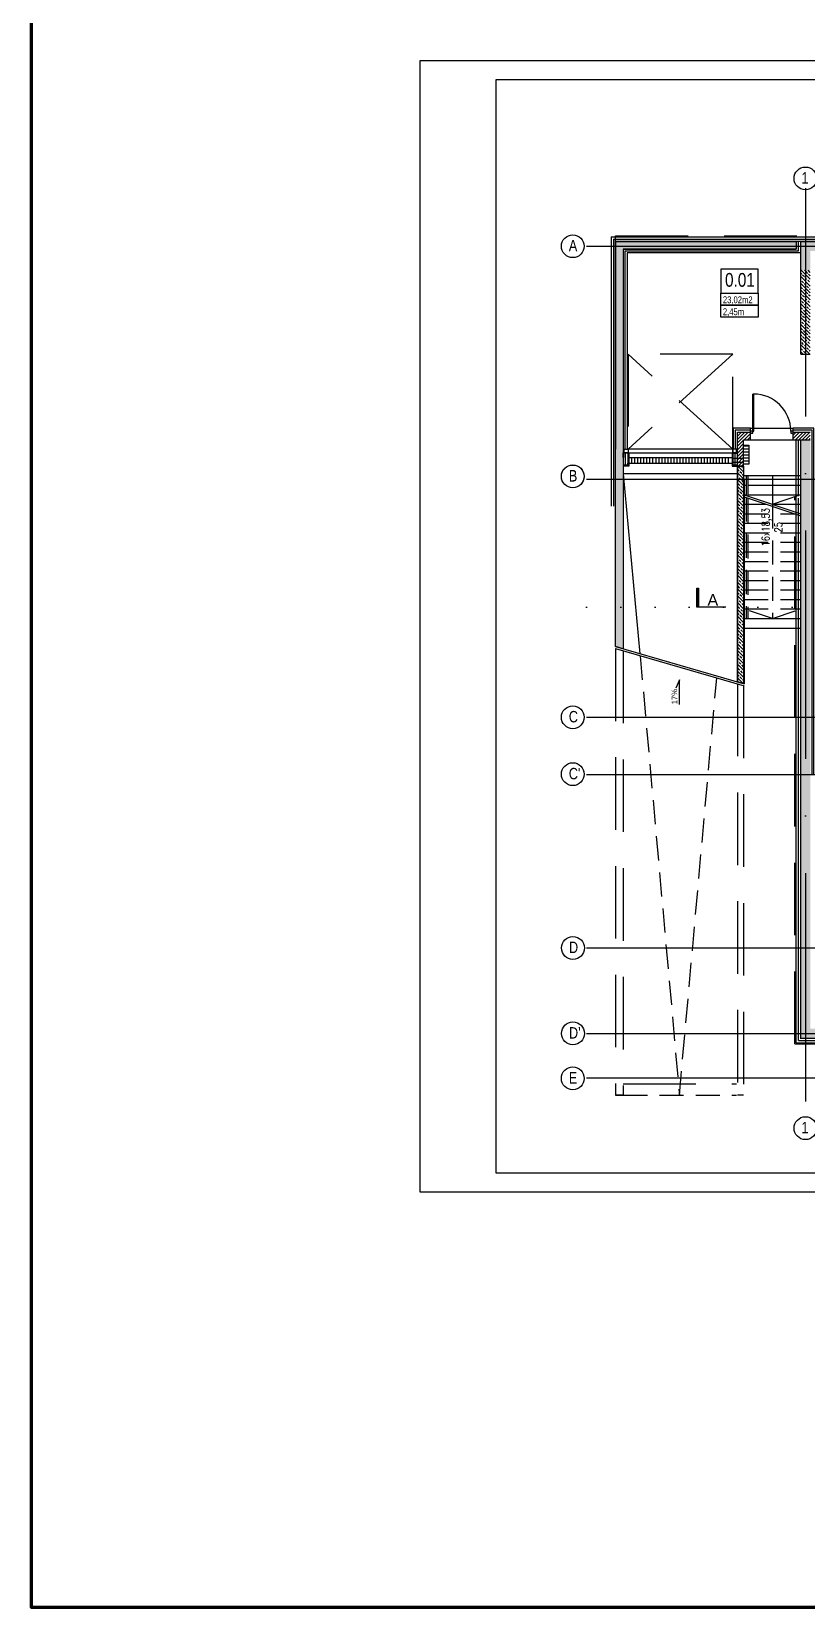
# Model space of a CAD drawing. Header units: millimetres. Extents: x -135140 to 267856, y -70704 to 149933.
# Drawn here: x 146146 to 166503, y -70238 to -28859 of the extents above; entities that cross this region are included whole.
import ezdxf

# ---------------------------------------------------------------- set-up
doc = ezdxf.new("R2010")
doc.units = ezdxf.units.MM
doc.header["$LTSCALE"] = 99.9
for name, pattern in [('ACAD_ISO03W100', [30, 12, -18]), ('ACAD_ISO07W100', [3, 0, -3]), ('ACAD_ISO10W100', [18, 12, -3, 0, -3]), ('HIDDEN', [9.525, 6.35, -3.175])]:
    doc.linetypes.add(name, pattern=pattern)
for name, color, linetype in [('+48_HACZE', 253, 'Continuous'), ('+48_IZOLACJE', 250, 'Continuous'), ('+48_OPISY', 251, 'Continuous'), ('+48_OPISY_POM', 250, 'Continuous'), ('+48_OSIE', 8, 'Continuous'), ('+48_SCHODY', 250, 'Continuous'), ('+48_SCIANY', 250, 'Continuous'), ('+48_STOLARKA_DRZWI', 250, 'Continuous'), ('+48_STOLARKA_OKNA', 250, 'Continuous'), ('+48_WEŁNA', 252, 'Continuous'), ('+48_WIDOK', 250, 'Continuous'), ('CP_LINENORM', 253, 'Continuous'), ('SCHODY_', 250, 'Continuous')]:
    doc.layers.add(name, color=color, linetype=linetype)
doc.styles.get("Standard").update_dxf_attribs({"font": 'ARIAL.TTF'})
doc.styles.add('WRP_ARIAL', font='ARIAL.TTF', dxfattribs={"width": 0.8})
doc.styles.add('wymiary', font='romans.shx', dxfattribs={"width": 0.8})
doc.linetypes.add('ZIGZAG', pattern='A,0.00254,-5.08,[131,ltypeshp.shx,S=5.08,R=0,X=-5.08,Y=0],-10.16,[131,ltypeshp.shx,S=5.08,R=180,X=5.08,Y=0],-5.08', length=20.32254)
pattern_1 = [(135, (-521979.69, -79392.44), (-89.802561, -89.802561), []), (135, (-521979.69, -79302.64), (-89.802561, -89.802561), [63.5, -31.75])]
pattern_2 = [(135, (-521979.69, -79392.44), (-89.802561, -89.802561), []), (135, (-521979.69, -79302.64), (-89.802561, -89.802561), [63.5, -31.75])]

# ---------------------------------------------------------------- blocks, each defined once
blk = doc.blocks.new('OZN_OSI')
at = {"layer": '+48_OSIE', "linetype": 'Continuous', "ltscale": 5}
blk.add_circle((0, -30), 30, dxfattribs=at)
at = {"layer": '+48_OSIE', "linetype": 'Continuous', "ltscale": 5, "style": 'WRP_ARIAL', "width": 0.8}
blk.add_attdef('NR', (-23.3, -43.5), '', height=30, dxfattribs=at)
blk = doc.blocks.new('OPISY_POM_METKA')
at = {"layer": '+48_OPISY_POM', "ltscale": 5}
for points in [[(0, -70), (109.7, -70), (109.7, 0), (0, 0)], [(109.7, -105), (0, -105), (0, -70), (109.7, -70)]]:
    blk.add_lwpolyline(points, close=True, dxfattribs=at)
at = {"layer": '+48_OPISY_POM'}
blk.add_lwpolyline([(109.7, -140), (0, -140), (0, -105), (109.7, -105)], close=True, dxfattribs=at)
at = {"layer": '+48_OPISY_POM', "ltscale": 5, "style": 'WRP_ARIAL', "width": 0.8}
for tag, p, height in [('NRPOM', (25.8, -50.8), 40), ('POW', (6.4, -99), 20)]:
    blk.add_attdef(tag, p, '', height=height, dxfattribs=at)
at = {"layer": '+48_OPISY_POM', "style": 'WRP_ARIAL', "width": 0.8}
blk.add_attdef('H', (6.4, -134), '', height=20, dxfattribs=at)
blk = doc.blocks.new('drzwi')
at = {"layer": '+48_STOLARKA_DRZWI'}
for p, q in [((-2, 0), (-2, -70)), ((0, 0), (-2, 0)), ((0, 0), (0, -70)), ((-2, -70), (0, -70))]:
    blk.add_line(p, q, dxfattribs=at)
blk.add_arc((-2, 0), 70, 180, 270, dxfattribs=at)

msp = doc.modelspace()

# ---------------------------------------------------------------- hatches: boundary and pattern name
at = {"layer": '+48_HACZE'}
h = msp.add_hatch(dxfattribs=at)
h.set_pattern_fill('ANSI33', color=256, scale=20, angle=90, style=0)
h.set_pattern_definition(pattern_2)
h.paths.add_polyline_path([(161490, -45007), (161665, -45057), (161665, -34571), (166230, -34571), (166230, -34371), (161490, -34371)])
h = msp.add_hatch(dxfattribs=at)
h.set_pattern_fill('ANSI33', color=256, scale=20, angle=90, style=0)
h.set_pattern_definition(pattern_1)
h.paths.add_polyline_path([(184875, -34371), (182307, -34371), (182307, -34430), (182307, -34496), (184875, -34496)])
h.paths.add_polyline_path([(184875, -34496), (182307, -34496), (182307, -34621), (184875, -34621)])
h.paths.add_polyline_path([(182307, -34496), (180275, -34496), (180275, -34621), (182307, -34621)])
h.paths.add_polyline_path([(182307, -34371), (180275, -34371), (180275, -34496), (182307, -34496), (182307, -34430)])
h.paths.add_polyline_path([(180275, -34371), (175075, -34371), (175075, -34496), (180275, -34496)])
h.paths.add_polyline_path([(180275, -34496), (175075, -34496), (175075, -34621), (180275, -34621)])
h.paths.add_polyline_path([(175075, -34496), (170875, -34496), (170875, -34621), (172415, -34621), (172415, -34621), (173333, -34621), (173333, -34621), (173333, -34621), (175075, -34621)])
h.paths.add_polyline_path([(175075, -34371), (170875, -34371), (170875, -34496), (175075, -34496)])
h.paths.add_polyline_path([(170875, -34496), (167065, -34496), (167065, -34621), (170875, -34621)])
h.paths.add_polyline_path([(170875, -34371), (167065, -34371), (167065, -34496), (170875, -34496)])
h.paths.add_polyline_path([(167065, -34496), (166475, -34496), (166475, -35126), (166600, -35126), (166600, -34621), (167065, -34621)])
h.paths.add_polyline_path([(167065, -34371), (166475, -34371), (166475, -34496), (167065, -34496)])
h.paths.add_polyline_path([(166475, -34371), (166350, -34371), (166350, -34496), (166475, -34496)])
h.paths.add_polyline_path([(166475, -34496), (166350, -34496), (166350, -35126), (166475, -35126)])
h = msp.add_hatch(dxfattribs=at)
h.set_pattern_fill('ANSI33', color=256, scale=20, angle=90, style=0)
h.set_pattern_definition(pattern_2)
h.paths.add_polyline_path([(166475, -35126), (166350, -35126), (166350, -36977), (166475, -36977)])
h.paths.add_polyline_path([(166600, -35126), (166475, -35126), (166475, -36977), (166600, -36977)])
h.paths.add_polyline_path([(166600, -36977), (166475, -36977), (166475, -37331), (166600, -37331)])
h.paths.add_polyline_path([(166475, -36977), (166350, -36977), (166350, -37331), (166475, -37331)])
h = msp.add_hatch(dxfattribs=at)
h.set_pattern_fill('ANSI31', color=256, scale=20, angle=180, style=0)
h.set_pattern_definition([(225, (-521979.69, -79392.44), (44.9012806, -44.9012806), [])])
h.paths.add_polyline_path([(164850, -39576), (165030, -39576), (165030, -39376), (164690, -39376), (164690, -40271), (164850, -40271)])
h = msp.add_hatch(dxfattribs=at)
h.set_pattern_fill('ANSI31', color=256, scale=20, angle=180, style=0)
h.set_pattern_definition([(225, (-521979.69, -79392.44), (44.9012806, -44.9012806), [])])
h.paths.add_polyline_path([(166150, -39376), (166150, -39576), (166475, -39576), (166475, -39376)])
h.paths.add_polyline_path([(166475, -39576), (166600, -39576), (166600, -39376), (166475, -39376)])
h = msp.add_hatch(dxfattribs=at)
h.set_pattern_fill('ANSI33', color=256, scale=20, angle=90, style=0)
h.set_pattern_definition(pattern_1)
h.paths.add_polyline_path([(182681, -56378), (182681, -56336), (180275, -56336), (180275, -56461), (182681, -56461)])
h.paths.add_polyline_path([(182681, -56211), (180425, -56211), (180425, -55838), (180275, -55838), (180275, -56336), (182681, -56336)])
h.paths.add_polyline_path([(180275, -56336), (180175, -56336), (180175, -56461), (180275, -56461)])
h.paths.add_polyline_path([(180275, -55838), (180175, -55838), (180175, -56336), (180275, -56336)])
h.paths.add_polyline_path([(180275, -55166), (180125, -55166), (180125, -55291), (180175, -55291), (180175, -55838), (180275, -55838)])
h.paths.add_polyline_path([(180425, -55166), (180275, -55166), (180275, -55838), (180425, -55838)])
h.paths.add_polyline_path([(180425, -55041), (180275, -55041), (180275, -55166), (180425, -55166)])
h.paths.add_polyline_path([(180275, -55041), (180125, -55041), (180125, -55166), (180275, -55166)])
h.paths.add_polyline_path([(180125, -55041), (175225, -55041), (175225, -55166), (180125, -55166)])
h.paths.add_polyline_path([(180125, -55166), (175225, -55166), (175225, -55291), (180125, -55291)])
h.paths.add_polyline_path([(175225, -55041), (175075, -55041), (175075, -55166), (175225, -55166)])
h.paths.add_polyline_path([(175225, -55166), (175075, -55166), (175075, -55291), (175225, -55291)])
h.paths.add_polyline_path([(175075, -55166), (174925, -55166), (174925, -55291), (175075, -55291)])
h.paths.add_polyline_path([(175075, -55041), (174925, -55041), (174925, -55166), (175075, -55166)])
h.paths.add_polyline_path([(174925, -55041), (172352, -55041), (172352, -55166), (174925, -55166)])
h.paths.add_polyline_path([(174925, -55166), (172352, -55166), (172352, -55291), (174925, -55291)])
h.paths.add_polyline_path([(172352, -55166), (170875, -55166), (170875, -55291), (172352, -55291), (172352, -55277)])
h.paths.add_polyline_path([(172352, -55041), (170875, -55041), (170875, -55166), (172352, -55166)])
h.paths.add_polyline_path([(170875, -55041), (167065, -55041), (167065, -55166), (170875, -55166)])
h.paths.add_polyline_path([(170875, -55166), (167065, -55166), (167065, -55291), (170875, -55291)])
h.paths.add_polyline_path([(167065, -55166), (166475, -55166), (166475, -55291), (167065, -55291)])
h.paths.add_polyline_path([(167065, -55041), (166600, -55041), (166600, -52916), (166475, -52916), (166475, -55166), (167065, -55166)])
h.paths.add_polyline_path([(166475, -55166), (166350, -55166), (166350, -55291), (166475, -55291)])
h.paths.add_polyline_path([(166475, -52916), (166350, -52916), (166350, -55166), (166475, -55166)])
h.paths.add_polyline_path([(166475, -52200), (166355, -52200), (166350, -52200), (166350, -52916), (166475, -52916)])
h.paths.add_polyline_path([(166600, -52200), (166475, -52200), (166475, -52916), (166600, -52916)])
h.paths.add_polyline_path([(166600, -49899), (166475, -49899), (166475, -52200), (166600, -52200)])
h.paths.add_polyline_path([(166475, -49899), (166350, -49899), (166350, -52200), (166468, -52200), (166475, -52200)])
h.paths.add_polyline_path([(166475, -48366), (166350, -48366), (166350, -49899), (166475, -49899)])
h.paths.add_polyline_path([(166600, -48446), (166600, -48366), (166475, -48366), (166475, -49899), (166600, -49899)])
h.paths.add_polyline_path([(166600, -46991), (166600, -46866), (166475, -46866), (166475, -48366), (166600, -48366)])
h.paths.add_polyline_path([(166475, -46866), (166350, -46866), (166350, -48366), (166475, -48366)])
h.paths.add_polyline_path([(166475, -43971), (166350, -43971), (166350, -46866), (166475, -46866)])
h.paths.add_polyline_path([(166600, -43971), (166475, -43971), (166475, -46866), (166600, -46866)])
h.paths.add_polyline_path([(166475, -40616), (166350, -40616), (166350, -43971), (166475, -43971)])
h.paths.add_polyline_path([(166600, -40616), (166475, -40616), (166475, -43971), (166600, -43971)])
h.paths.add_polyline_path([(166475, -39591), (166350, -39591), (166350, -40616), (166475, -40616)])
h.paths.add_polyline_path([(166600, -39591), (166475, -39591), (166475, -40616), (166600, -40616)])
h = msp.add_hatch(dxfattribs=at)
h.set_pattern_fill('ANSI33', color=256, scale=20, angle=90, style=0)
h.set_pattern_definition([(135, (-521964.69, -79392.44), (-89.802561, -89.802561), []), (135, (-521964.69, -79302.64), (-89.802561, -89.802561), [63.5, -31.75])])
h.paths.add_polyline_path([(164850, -45981), (164690, -45935), (164690, -40271), (164850, -40271)])
at = {"layer": '+48_OPISY', "ltscale": 5}
msp.add_hatch(color=256, dxfattribs=at).paths.add_polyline_path([(163623, -43971), (163623, -43471), (163663, -43471), (163663, -43971)])
at = {"layer": '+48_WIDOK'}
h = msp.add_hatch(dxfattribs=at)
h.set_pattern_fill('ANSI31', color=256, scale=25, angle=135, style=0)
h.set_pattern_definition([(180, (-521994.69, -79342.44), (-1e-14, -79.375), [])])
h.paths.add_polyline_path([(164850, -40221), (164990, -40221), (164990, -39721), (164850, -39721)])
h = msp.add_hatch(dxfattribs=at)
h.set_pattern_fill('ANSI31', color=256, scale=25, angle=45, style=0)
h.set_pattern_definition([(90, (-521979.69, -79317.44), (-79.375, 1e-14), [])])
h.paths.add_polyline_path([(161832, -40046), (164518, -40046), (164518, -40196), (161832, -40196)])

# ---------------------------------------------------------------- linework, layer by layer
at = {"layer": '+48_IZOLACJE', "linetype": 'ACAD_ISO03W100', "ltscale": 0.9}
msp.add_lwpolyline([(161480, -45005, 20, 20, 0), (161480, -34361, 20, 20, 0), (166340, -34361, 20, 20, 0), (190810, -34361, 20, 20, 0), (190810, -56471, 20, 20, 0), (180165, -56471, 20, 20, 0), (180165, -55301, 20, 20, 0), (166340, -55301, 20, 20, 0), (166340, -41126, 0, 0, 0)], format="xyseb", dxfattribs=at)
at = {"layer": '+48_IZOLACJE', "linetype": 'ACAD_ISO03W100', "ltscale": 0.9, "const_width": 20}
for points in [[(166340, -41073), (166340, -39576)], [(166340, -41073), (166340, -39576)], [(164875, -40634), (164875, -45987)]]:
    msp.add_lwpolyline(points, dxfattribs=at)
at = {"layer": '+48_OPISY', "ltscale": 5}
for p, q in [((163623, -43971), (163623, -43471)), ((163663, -43971), (163663, -43471))]:
    msp.add_line(p, q, dxfattribs=at)
at = {"layer": '+48_OPISY', "linetype": 'ACAD_ISO07W100', "ltscale": 3}
msp.add_line((160727, -43971), (191870, -43971), dxfattribs=at)
at = {"layer": '+48_OPISY', "ltscale": 5}
msp.add_lwpolyline([(164383, -43971), (163623, -43971), (163623, -43471), (163663, -43471), (163663, -43971), (163623, -43971)], dxfattribs=at)
at = {"layer": '+48_OSIE', "linetype": 'ACAD_ISO10W100', "ltscale": 5}
for p, q in [((166475, -32973), (166475, -57353)), ((160727, -34496), (191870, -34496)), ((160727, -40616), (191870, -40616)), ((160727, -46866), (191870, -46866)), ((160727, -48366), (175691, -48366)), ((160727, -52916), (191870, -52916)), ((160727, -55166), (191870, -55166)), ((160727, -56336), (191870, -56336))]:
    msp.add_line(p, q, dxfattribs=at)
at = {"layer": '+48_SCHODY'}
for p, q in [((164690, -40471), (161690, -40471)), ((164865, -40521), (166350, -40521)), ((164915, -40521), (164915, -41038)), ((164965, -40521), (164965, -41054)), ((164865, -40771), (164915, -40771)), ((164965, -40771), (166350, -40771)), ((164865, -41021), (164915, -41021)), ((164865, -41021), (166350, -41521)), ((164865, -41073), (166350, -41573)), ((164965, -41021), (166350, -41021)), ((165608, -41271), (166328, -41021)), ((165608, -41271), (166350, -41271)), ((161490, -45007), (164865, -45985)), ((161490, -45061), (164865, -46037))]:
    msp.add_line(p, q, dxfattribs=at)
at = {"layer": '+48_SCHODY', "linetype": 'HIDDEN'}
for p, q in [((164865, -41271), (165451, -41271)), ((164915, -41094), (164915, -44271)), ((164965, -41113), (164965, -44271)), ((164865, -41521), (166193, -41521)), ((164865, -41771), (166350, -41771)), ((164865, -42021), (166350, -42021)), ((164865, -42271), (166350, -42271)), ((164865, -42521), (166350, -42521)), ((164860, -43021), (166350, -43021)), ((164865, -42771), (166350, -42771)), ((164865, -43271), (166350, -43271)), ((164865, -43521), (166350, -43521)), ((164865, -43771), (166350, -43771)), ((164865, -44021), (166350, -44021)), ((164865, -44271), (166350, -44271)), ((161690, -56786), (164665, -56786))]:
    msp.add_line(p, q, dxfattribs=at)
at = {"layer": '+48_SCHODY'}
for points in [[(161690, -40471), (162128, -45198)], [(165608, -40521), (165608, -41271)], [(163165, -46532), (163165, -45884), (163067, -46104)]]:
    msp.add_lwpolyline(points, dxfattribs=at)
at = {"layer": '+48_SCHODY', "linetype": 'HIDDEN'}
for points in [[(165608, -41271), (165608, -44271), (164865, -44021)], [(165608, -44271), (166350, -44021)], [(162133, -45252), (163165, -56786), (164146, -45830)]]:
    msp.add_lwpolyline(points, dxfattribs=at)
at = {"layer": '+48_SCIANY'}
for p, q in [((161490, -34371), (166230, -34371)), ((161690, -34571), (166230, -34571)), ((166350, -37331), (166350, -34371)), ((166350, -34371), (190800, -34371)), ((166350, -34371), (166350, -34371)), ((166350, -36991), (166350, -36326)), ((166350, -37331), (166600, -37331)), ((164690, -39376), (165030, -39376)), ((164850, -39576), (165030, -39576)), ((166150, -39376), (166600, -39376)), ((166150, -39576), (166600, -39576)), ((166350, -55291), (166350, -39576)), ((164690, -40271), (164690, -45935)), ((164850, -40271), (164690, -40271)), ((164850, -40271), (164865, -44271)), ((164865, -44076), (164850, -45981))]:
    msp.add_line(p, q, dxfattribs=at)
at = {"layer": '+48_SCIANY', "linetype": 'Continuous'}
for p, q in [((166350, -34571), (166350, -34571)), ((161690, -56786), (161490, -56786))]:
    msp.add_line(p, q, dxfattribs=at)
at = {"layer": '+48_SCIANY', "linetype": 'HIDDEN', "ltscale": 3}
for p, q in [((164865, -44271), (166250, -44271)), ((164865, -44521), (166350, -44521)), ((161490, -45061), (161490, -56786)), ((161690, -45118), (161690, -56786)), ((164690, -45986), (164690, -56786)), ((164850, -46033), (164850, -56786)), ((161690, -56486), (164665, -56486)), ((161490, -56786), (161690, -56786)), ((164850, -56786), (164690, -56786))]:
    msp.add_line(p, q, dxfattribs=at)
at = {"layer": '+48_SCIANY', "ltscale": 3}
msp.add_line((166350, -55291), (180175, -55291), dxfattribs=at)
at = {"layer": '+48_SCIANY', "ltscale": 0.3}
for points in [[(166230, -34371), (166230, -34571), (161690, -34571), (161690, -45064), (161490, -45007), (161490, -34371), (166230, -34371)], [(166230, -34371), (161490, -34371), (161490, -39826)], [(164850, -45981), (164690, -45935), (164690, -40271), (164850, -40271), (164850, -45981)]]:
    msp.add_lwpolyline(points, dxfattribs=at)
at = {"layer": '+48_SCIANY', "ltscale": 0.15}
for points in [[(164690, -40271), (164690, -39376)], [(164850, -40271), (164850, -39576)], [(165030, -39576), (165030, -39376)], [(166150, -39576), (166150, -39376)]]:
    msp.add_lwpolyline(points, dxfattribs=at)
at = {"layer": '+48_SCIANY'}
for points in [[(164850, -40271), (164850, -39576)], [(164865, -40271), (164865, -40271)]]:
    msp.add_lwpolyline(points, dxfattribs=at)
at = {"layer": '+48_STOLARKA_DRZWI', "linetype": 'HIDDEN', "ltscale": 3}
for points in [[(164565, -39829), (164565, -37329), (161815, -37329), (161815, -39829)], [(164565, -37329), (161815, -39829)], [(164565, -39829), (161815, -37329)]]:
    msp.add_lwpolyline(points, dxfattribs=at)
at = {"layer": '+48_STOLARKA_DRZWI'}
for points in [[(165090, -39351), (165030, -39351), (165030, -39401), (165090, -39401)], [(166150, -39351), (166090, -39351), (166090, -39401), (166150, -39401)]]:
    msp.add_lwpolyline(points, close=True, dxfattribs=at)
at = {"layer": '+48_STOLARKA_OKNA'}
for points in [[(161690, -40041), (161690, -39921), (161810, -39921), (161810, -39924, -0.414214), (161803, -39931), (161710, -39931, 0.414214), (161700, -39941), (161700, -40034, -0.414214), (161693, -40041), (161690, -40041)], [(164690, -40041), (164690, -39921), (164570, -39921), (164570, -39924, 0.414214), (164577, -39931), (164670, -39931, -0.414214), (164680, -39941), (164680, -40034, 0.414214), (164687, -40041), (164690, -40041)]]:
    msp.add_lwpolyline(points, format="xyb", dxfattribs=at)
for points in [[(161815, -39829), (161815, -39921), (161715, -39921), (161715, -39829)], [(161815, -39921), (164565, -39921), (164565, -39829), (161815, -39829)], [(164565, -39829), (164565, -39921), (164665, -39921), (164665, -39829)]]:
    msp.add_lwpolyline(points, close=True, dxfattribs=at)
for points in [[(161810, -39921), (161810, -40249)], [(161810, -39921), (161832, -39921)], [(161832, -39921), (161832, -40271)], [(164548, -39921), (164548, -40271)], [(164570, -39921), (164570, -40249)], [(161832, -40249), (161690, -40249)], [(161832, -40271), (161690, -40271)], [(164690, -40249), (164548, -40249)], [(164548, -40271), (164690, -40271)]]:
    msp.add_lwpolyline(points, dxfattribs=at)
at = {"layer": '+48_STOLARKA_OKNA', "linetype": 'HIDDEN'}
for points in [[(164850, -40071), (164548, -40071)], [(164850, -40171), (164548, -40171)]]:
    msp.add_lwpolyline(points, dxfattribs=at)
at = {"layer": '+48_STOLARKA_OKNA'}
for points in [[(161803, -40200), (161800, -40234, -0.402853), (161793, -40241), (161707, -40241, -0.402853), (161700, -40234), (161697, -40200, 0.402853), (161690, -40194), (161690, -40194), (161690, -40249), (161810, -40249), (161810, -40194), (161810, -40194, 0.402853)], [(164683, -40200), (164680, -40234, -0.402853), (164673, -40241), (164587, -40241, -0.402853), (164580, -40234), (164577, -40200, 0.402853), (164570, -40194), (164570, -40194), (164570, -40249), (164690, -40249), (164690, -40194), (164690, -40194, 0.402853)]]:
    msp.add_lwpolyline(points, format="xyb", close=True, dxfattribs=at)
at = {"layer": '+48_WEŁNA', "linetype": 'ZIGZAG', "ltscale": 0.09}
for p, q in [((161430, -34311), (190860, -34311)), ((166290, -55351), (166290, -41108)), ((166290, -55351), (180115, -55351))]:
    msp.add_line(p, q, dxfattribs=at)
at = {"layer": '+48_WEŁNA', "linetype": 'ZIGZAG', "ltscale": 0.9}
for p, q in [((166290, -34621), (166290, -34371)), ((166290, -41056), (166290, -39576))]:
    msp.add_line(p, q, dxfattribs=at)
at = {"layer": '+48_WEŁNA', "linetype": 'ZIGZAG', "ltscale": 0.09}
for points in [[(161430, -34311), (161430, -41326)], [(161740, -39829), (161740, -34621), (166290, -34621)], [(166650, -48366), (166650, -39326), (166150, -39326)]]:
    msp.add_lwpolyline(points, dxfattribs=at)
at = {"layer": '+48_WEŁNA', "linetype": 'ZIGZAG', "ltscale": 0.9}
for points in [[(165030, -39326), (164630, -39326), (164630, -39829)], [(161750, -40241), (161750, -39931)], [(164620, -39931), (164620, -40241)]]:
    msp.add_lwpolyline(points, dxfattribs=at)
at = {"layer": '+48_WIDOK'}
for p, q in [((161370, -34251), (190920, -34251)), ((166170, -34371), (166230, -34371)), ((166230, -55411), (166230, -39576)), ((166230, -55411), (180055, -55411))]:
    msp.add_line(p, q, dxfattribs=at)
at = {"layer": '+48_WIDOK', "linetype": 'HIDDEN', "ltscale": 3}
for p, q in [((161490, -34221), (190950, -34221)), ((166200, -55441), (166200, -41078)), ((166200, -55441), (180025, -55441))]:
    msp.add_line(p, q, dxfattribs=at)
at = {"layer": '+48_WIDOK'}
for points in [[(161370, -34251), (161370, -41326)], [(166350, -34671), (161790, -34671), (161790, -39829)], [(166350, -34371), (166230, -34371)], [(165030, -39276), (164580, -39276), (164580, -39829)], [(165030, -39276), (166150, -39276)], [(165030, -39376), (165030, -39276)], [(166700, -48366), (166700, -39276), (166150, -39276)], [(166150, -39376), (166150, -39276)], [(165030, -39576), (166150, -39576)], [(161810, -39921), (161810, -39921)], [(161832, -40046), (164548, -40046)], [(161832, -40196), (164548, -40196)]]:
    msp.add_lwpolyline(points, dxfattribs=at)
at = {"layer": '+48_WIDOK', "linetype": 'HIDDEN', "ltscale": 3}
msp.add_lwpolyline([(161490, -34371), (161490, -34221)], dxfattribs=at)
at = {"layer": '+48_WIDOK'}
msp.add_lwpolyline([(164850, -39721), (164990, -39721), (164990, -40221), (164850, -40221)], close=True, dxfattribs=at)
at = {"linetype": 'Continuous'}
for p, q in [((197844, -30128), (158344, -30128)), ((158344, -30128), (158344, -58828)), ((158344, -58828), (197844, -58828))]:
    msp.add_line(p, q, dxfattribs=at)
at = {"color": 194, "lineweight": 100, "ltscale": 0.15}
msp.add_lwpolyline([(146146, 52555), (211224, 52555), (211224, -70238), (146146, -70238)], close=True, dxfattribs=at)
at = {"layer": 'CP_LINENORM', "linetype": 'Continuous'}
for p, q in [((198344, -29628), (156344, -29628)), ((156344, -29628), (156344, -59328)), ((156344, -59328), (198344, -59328))]:
    msp.add_line(p, q, dxfattribs=at)

# ---------------------------------------------------------------- block references
at = {"layer": '+48_OPISY_POM'}
ref = msp.add_blockref('OPISY_POM_METKA', (164249, -35103), dxfattribs=dict(at, xscale=9, yscale=9, zscale=8.999999999996874))
ref.add_attrib('H', '2,45m', (164306, -36308), dxfattribs={"height": 180, "style": 'WRP_ARIAL', "width": 0.8})
ref.add_attrib('NRPOM', '0.01', (164363, -35560), dxfattribs={"ltscale": 5, "height": 360, "style": 'WRP_ARIAL', "width": 0.8})
ref.add_attrib('POW', '23,02m2', (164306, -35993), dxfattribs={"ltscale": 5, "height": 180, "style": 'WRP_ARIAL', "width": 0.8})
at = {"layer": '+48_STOLARKA_DRZWI', "xscale": 13.88888888887595, "yscale": 13.88888888889051, "zscale": 13.88888888889107, "rotation": 180}
msp.add_blockref('drzwi', (165090, -39351), dxfattribs=at)
at = {"layer": 'SCHODY_'}
ref = msp.add_blockref('OZN_OSI', (166475, -32417), dxfattribs=dict(at, xscale=10, yscale=10, zscale=10))
ref.add_attrib('NR', '1', (166370, -32852), dxfattribs={"layer": '+48_OSIE', "linetype": 'Continuous', "ltscale": 5, "height": 300, "style": 'WRP_ARIAL', "width": 0.8})
ref = msp.add_blockref('OZN_OSI', (166475, -32417), dxfattribs=dict(at, xscale=10, yscale=10, zscale=10))
ref.add_attrib('NR', '1', (166370, -32852), dxfattribs={"layer": '+48_OSIE', "linetype": 'Continuous', "ltscale": 5, "height": 300, "style": 'WRP_ARIAL', "width": 0.8})
ref = msp.add_blockref('OZN_OSI', (160364, -34196), dxfattribs=dict(at, xscale=10, yscale=10, zscale=10))
ref.add_attrib('NR', 'A', (160259, -34631), dxfattribs={"layer": '+48_OSIE', "linetype": 'Continuous', "ltscale": 5, "height": 300, "style": 'WRP_ARIAL', "width": 0.8})
ref = msp.add_blockref('OZN_OSI', (160364, -40237), dxfattribs=dict(at, xscale=10, yscale=10, zscale=10))
ref.add_attrib('NR', 'B', (160259, -40672), dxfattribs={"layer": '+48_OSIE', "linetype": 'Continuous', "ltscale": 5, "height": 300, "style": 'WRP_ARIAL', "width": 0.8})
ref = msp.add_blockref('OZN_OSI', (160364, -40242), dxfattribs=dict(at, xscale=10, yscale=10, zscale=10))
ref.add_attrib('NR', 'B', (160259, -40677), dxfattribs={"layer": '+48_OSIE', "linetype": 'Continuous', "ltscale": 5, "height": 300, "style": 'WRP_ARIAL', "width": 0.8})
ref = msp.add_blockref('OZN_OSI', (160364, -46564), dxfattribs=dict(at, xscale=10, yscale=10, zscale=10))
ref.add_attrib('NR', 'C', (160259, -46999), dxfattribs={"layer": '+48_OSIE', "linetype": 'Continuous', "ltscale": 5, "height": 300, "style": 'WRP_ARIAL', "width": 0.8})
ref = msp.add_blockref('OZN_OSI', (160364, -48059), dxfattribs=dict(at, xscale=10, yscale=10, zscale=10))
ref.add_attrib('NR', "C'", (160259, -48494), dxfattribs={"layer": '+48_OSIE', "linetype": 'Continuous', "ltscale": 5, "height": 300, "style": 'WRP_ARIAL', "width": 0.8})
ref = msp.add_blockref('OZN_OSI', (160368, -52621), dxfattribs=dict(at, xscale=10, yscale=10, zscale=10))
ref.add_attrib('NR', 'D', (160263, -53056), dxfattribs={"layer": '+48_OSIE', "linetype": 'Continuous', "ltscale": 5, "height": 300, "style": 'WRP_ARIAL', "width": 0.8})
ref = msp.add_blockref('OZN_OSI', (160368, -54865), dxfattribs=dict(at, xscale=10, yscale=10, zscale=10))
ref.add_attrib('NR', "D'", (160263, -55301), dxfattribs={"layer": '+48_OSIE', "linetype": 'Continuous', "ltscale": 5, "height": 300, "style": 'WRP_ARIAL', "width": 0.8})
ref = msp.add_blockref('OZN_OSI', (160364, -56046), dxfattribs=dict(at, xscale=10, yscale=10, zscale=10))
ref.add_attrib('NR', 'E', (160259, -56481), dxfattribs={"layer": '+48_OSIE', "linetype": 'Continuous', "ltscale": 5, "height": 300, "style": 'WRP_ARIAL', "width": 0.8})
ref = msp.add_blockref('OZN_OSI', (166475, -57353), dxfattribs=dict(at, xscale=10, yscale=10, zscale=10))
ref.add_attrib('NR', '1', (166370, -57788), dxfattribs={"layer": '+48_OSIE', "linetype": 'Continuous', "ltscale": 5, "height": 300, "style": 'WRP_ARIAL', "width": 0.8})

# ---------------------------------------------------------------- texts
at = {"layer": '+48_OPISY', "ltscale": 5}
msp.add_attdef('A', (163903, -43931), 'A', height=300, rotation=360, dxfattribs=at)
at = {"layer": '+48_SCHODY', "insert": (165330, -41876), "char_height": 200, "width": 6594.67, "attachment_point": 2, "rotation": 90, "style": 'wymiary'}
msp.add_mtext('16x18,53\\P25', dxfattribs=at)
at = {"layer": '+48_SCHODY', "insert": (162962, -46525), "char_height": 144, "width": 289299.4, "attachment_point": 1, "rotation": 90}
msp.add_mtext('17%', dxfattribs=at)

doc.saveas('drawing.dxf')
